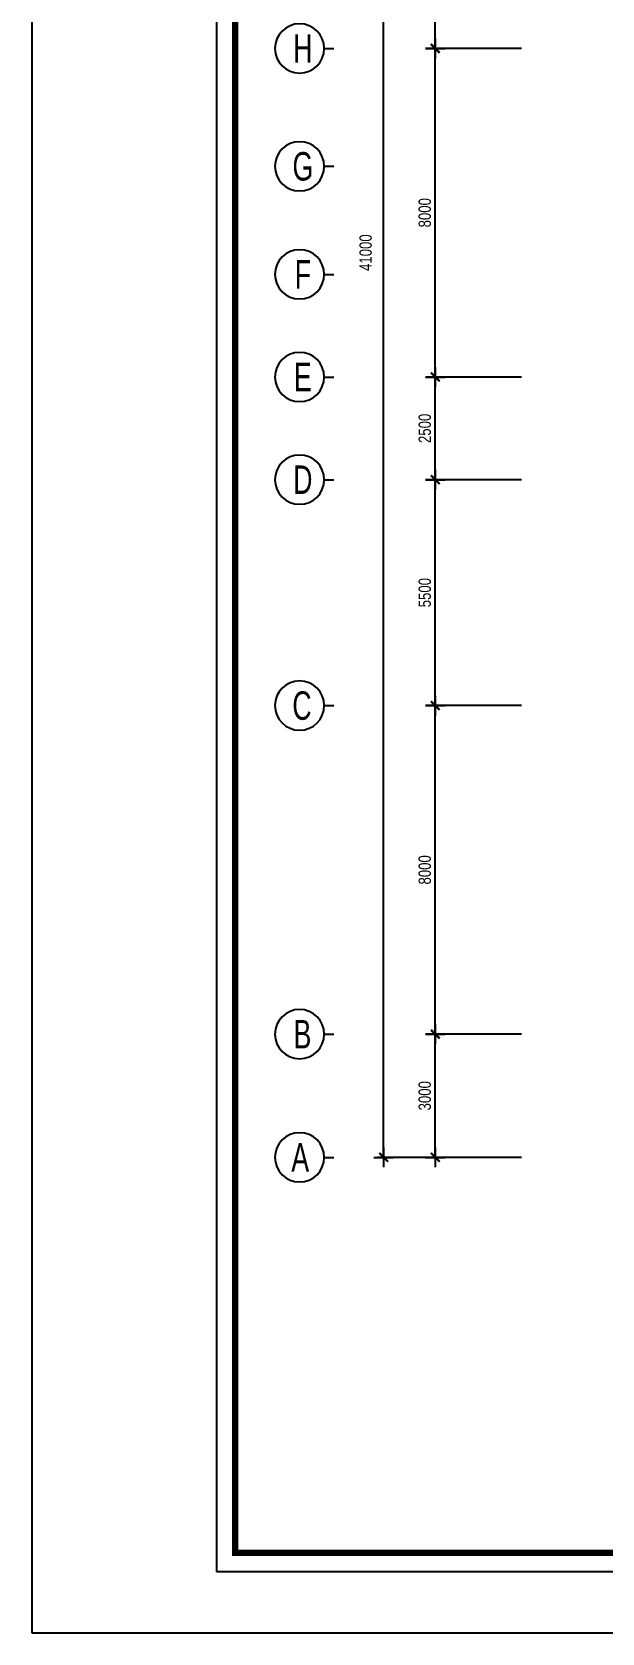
# Model space of a CAD drawing. Header units: metres. Extents: x 352651 to 1421851, y -87441 to -24441.
# Drawn here: x 619951 to 633842, y -87441 to -48460 of the extents above; entities that cross this region are included whole.
import ezdxf
from ezdxf.enums import TextEntityAlignment as Align

# ---------------------------------------------------------------- set-up
doc = ezdxf.new("R2010")
doc.units = ezdxf.units.M
doc.header["$LTSCALE"] = 300
doc.header["$MEASUREMENT"] = 0
doc.header["$PDMODE"] = 2
doc.linetypes.add('DASHED2', pattern=[0.375, 0.25, -0.125])
doc.layers.get('0').update_dxf_attribs({"linetype": 'CONTINUOUS'})
doc.layers.get('Defpoints').update_dxf_attribs({"linetype": 'CONTINUOUS'})
for name, color, linetype in [('0-TEXT', 7, 'CONTINUOUS'), ('0-THAY', 7, 'CONTINUOUS'), ('DIM', 1, 'CONTINUOUS'), ('HATCH', 145, 'CONTINUOUS'), ('TEXT', 4, 'CONTINUOUS'), ('THAY', 9, 'CONTINUOUS'), ('TUONG', 7, 'CONTINUOUS')]:
    doc.layers.add(name, color=color, linetype=linetype)
doc.styles.add('CHUKICHTHUOC', font='vnshx.shx', dxfattribs={"width": 0.8, "height": 300, "bigfont": '@extfont2.shx'})
doc.styles.add('CHUTENTRUC', font='VnAvantH.TTF', dxfattribs={"width": 0.8})
doc.dimstyles.new('150', dxfattribs={"dimscale": 150, "dimtxt": 2, "dimasz": 0.1, "dimexe": 1, "dimexo": 0, "dimgap": 0.7, "dimtad": 1, "dimdec": 0, "dimzin": 0, "dimdsep": 46, "dimtxsty": 'CHUKICHTHUOC', "dimblk": 'ARR', "dimcen": 0, "dimdle": 1, "dimclrd": 3, "dimclre": 3, "dimclrt": 3, "dimadec": 0, "dimazin": 0, "dimtfac": 1, "dimtdec": 0, "dimtix": 1, "dimtmove": 2, "dimatfit": 3, "dimldrblk": 'ARR', "dimfxl": 1, "dimtolj": 1, "dimtzin": 0, "dimarcsym": 0})

# ---------------------------------------------------------------- blocks, each defined once
blk = doc.blocks.new('ARR')
at = {"color": 1}
for p, q in [((-16, 0), (16, 0)), ((0, -16), (0, 16))]:
    blk.add_line(p, q, dxfattribs=at)
at = {"color": 3, "const_width": 3.6}
blk.add_lwpolyline([(-7.1, -7.1), (7.1, 7.1)], dxfattribs=at)
blk = doc.blocks.new('*D95')
at = {"layer": 'Defpoints', "color": 0, "ltscale": 1.5, "transparency": 16777216}
for p in [(629779, -72860), (631880, -72860), (631880, -75860)]:
    blk.add_point(p, dxfattribs=at)
at = {"layer": 'DIM', "color": 3, "lineweight": -2, "ltscale": 1.5, "transparency": 16777216}
for p, q in [((631880, -72860), (629629, -72860)), ((629779, -75845), (629779, -72875)), ((631880, -75860), (629629, -75860))]:
    blk.add_line(p, q, dxfattribs=at)
at = {"layer": 'DIM', "color": 3, "lineweight": -2, "ltscale": 1.5, "transparency": 16777216, "xscale": 15, "yscale": 15, "zscale": 15}
for p, rotation in [((629779, -72860), 90), ((629779, -75860), 270)]:
    blk.add_blockref('ARR', p, dxfattribs=dict(at, rotation=rotation))
at = {"layer": 'DIM', "color": 3, "ltscale": 1.5, "transparency": 16777216, "insert": (629524, -74360), "char_height": 300, "attachment_point": 5, "rotation": 90, "style": 'CHUKICHTHUOC'}
blk.add_mtext('\\A1;3000', dxfattribs=at)
blk = doc.blocks.new('*D96')
at = {"layer": 'Defpoints', "color": 0, "ltscale": 1.5, "transparency": 16777216}
for p in [(629779, -64860), (631880, -64860), (631880, -72860)]:
    blk.add_point(p, dxfattribs=at)
at = {"layer": 'DIM', "color": 3, "lineweight": -2, "ltscale": 1.5, "transparency": 16777216}
for p, q in [((631880, -64860), (629629, -64860)), ((629779, -72845), (629779, -64875)), ((631880, -72860), (629629, -72860))]:
    blk.add_line(p, q, dxfattribs=at)
at = {"layer": 'DIM', "color": 3, "lineweight": -2, "ltscale": 1.5, "transparency": 16777216, "xscale": 15, "yscale": 15, "zscale": 15}
for p, rotation in [((629779, -64860), 90), ((629779, -72860), 270)]:
    blk.add_blockref('ARR', p, dxfattribs=dict(at, rotation=rotation))
at = {"layer": 'DIM', "color": 3, "ltscale": 1.5, "transparency": 16777216, "insert": (629524, -68860), "char_height": 300, "attachment_point": 5, "rotation": 90, "style": 'CHUKICHTHUOC'}
blk.add_mtext('\\A1;8000', dxfattribs=at)
blk = doc.blocks.new('*D98')
at = {"layer": 'Defpoints', "color": 0, "ltscale": 1.5, "transparency": 16777216}
for p in [(628520, -34860), (631880, -34860), (631880, -75860)]:
    blk.add_point(p, dxfattribs=at)
at = {"layer": 'DIM', "color": 3, "lineweight": -2, "ltscale": 1.5, "transparency": 16777216}
for p, q in [((631880, -34860), (628370, -34860)), ((628520, -75845), (628520, -34875)), ((631880, -75860), (628370, -75860))]:
    blk.add_line(p, q, dxfattribs=at)
at = {"layer": 'DIM', "color": 3, "lineweight": -2, "ltscale": 1.5, "transparency": 16777216, "xscale": 15, "yscale": 15, "zscale": 15}
for p, rotation in [((628520, -34860), 90), ((628520, -75860), 270)]:
    blk.add_blockref('ARR', p, dxfattribs=dict(at, rotation=rotation))
at = {"layer": 'DIM', "color": 3, "ltscale": 1.5, "transparency": 16777216, "insert": (628082, -53832), "char_height": 300, "attachment_point": 5, "rotation": 90, "style": 'CHUKICHTHUOC'}
blk.add_mtext('\\A1;41000', dxfattribs=at)
blk = doc.blocks.new('*D109')
at = {"layer": 'Defpoints', "color": 0, "ltscale": 1.5, "transparency": 16777216}
for p in [(629779, -40860), (631880, -40860), (631880, -48860)]:
    blk.add_point(p, dxfattribs=at)
at = {"layer": 'DIM', "color": 3, "lineweight": -2, "ltscale": 1.5, "transparency": 16777216}
for p, q in [((631880, -40860), (629629, -40860)), ((629779, -48845), (629779, -40875)), ((631880, -48860), (629629, -48860))]:
    blk.add_line(p, q, dxfattribs=at)
at = {"layer": 'DIM', "color": 3, "lineweight": -2, "ltscale": 1.5, "transparency": 16777216, "xscale": 15, "yscale": 15, "zscale": 15}
for p, rotation in [((629779, -40860), 90), ((629779, -48860), 270)]:
    blk.add_blockref('ARR', p, dxfattribs=dict(at, rotation=rotation))
at = {"layer": 'DIM', "color": 3, "ltscale": 1.5, "transparency": 16777216, "insert": (629524, -44860), "char_height": 300, "attachment_point": 5, "rotation": 90, "style": 'CHUKICHTHUOC'}
blk.add_mtext('\\A1;8000', dxfattribs=at)
blk = doc.blocks.new('*D110')
at = {"layer": 'Defpoints', "color": 0, "ltscale": 1.5, "transparency": 16777216}
for p in [(629779, -48860), (631630, -48860), (631880, -56860)]:
    blk.add_point(p, dxfattribs=at)
at = {"layer": 'DIM', "color": 3, "lineweight": -2, "ltscale": 1.5, "transparency": 16777216}
for p, q in [((631630, -48860), (629629, -48860)), ((629779, -56845), (629779, -48875)), ((631880, -56860), (629629, -56860))]:
    blk.add_line(p, q, dxfattribs=at)
at = {"layer": 'DIM', "color": 3, "lineweight": -2, "ltscale": 1.5, "transparency": 16777216, "xscale": 15, "yscale": 15, "zscale": 15}
for p, rotation in [((629779, -48860), 90), ((629779, -56860), 270)]:
    blk.add_blockref('ARR', p, dxfattribs=dict(at, rotation=rotation))
at = {"layer": 'DIM', "color": 3, "ltscale": 1.5, "transparency": 16777216, "insert": (629524, -52860), "char_height": 300, "attachment_point": 5, "rotation": 90, "style": 'CHUKICHTHUOC'}
blk.add_mtext('\\A1;8000', dxfattribs=at)
blk = doc.blocks.new('*D111')
at = {"layer": 'Defpoints', "color": 0, "ltscale": 1.5, "transparency": 16777216}
for p in [(629779, -59360), (631880, -59360), (631880, -64860)]:
    blk.add_point(p, dxfattribs=at)
at = {"layer": 'DIM', "color": 3, "lineweight": -2, "ltscale": 1.5, "transparency": 16777216}
for p, q in [((631880, -59360), (629629, -59360)), ((629779, -64845), (629779, -59375)), ((631880, -64860), (629629, -64860))]:
    blk.add_line(p, q, dxfattribs=at)
at = {"layer": 'DIM', "color": 3, "lineweight": -2, "ltscale": 1.5, "transparency": 16777216, "xscale": 15, "yscale": 15, "zscale": 15}
for p, rotation in [((629779, -59360), 90), ((629779, -64860), 270)]:
    blk.add_blockref('ARR', p, dxfattribs=dict(at, rotation=rotation))
at = {"layer": 'DIM', "color": 3, "ltscale": 1.5, "transparency": 16777216, "insert": (629524, -62110), "char_height": 300, "attachment_point": 5, "rotation": 90, "style": 'CHUKICHTHUOC'}
blk.add_mtext('\\A1;5500', dxfattribs=at)
blk = doc.blocks.new('*D112')
at = {"layer": 'Defpoints', "color": 0, "ltscale": 1.5, "transparency": 16777216}
for p in [(629779, -56860), (631880, -56860), (631880, -59360)]:
    blk.add_point(p, dxfattribs=at)
at = {"layer": 'DIM', "color": 3, "lineweight": -2, "ltscale": 1.5, "transparency": 16777216}
for p, q in [((631880, -56860), (629629, -56860)), ((629779, -59345), (629779, -56875)), ((631880, -59360), (629629, -59360))]:
    blk.add_line(p, q, dxfattribs=at)
at = {"layer": 'DIM', "color": 3, "lineweight": -2, "ltscale": 1.5, "transparency": 16777216, "xscale": 15, "yscale": 15, "zscale": 15}
for p, rotation in [((629779, -56860), 90), ((629779, -59360), 270)]:
    blk.add_blockref('ARR', p, dxfattribs=dict(at, rotation=rotation))
at = {"layer": 'DIM', "color": 3, "ltscale": 1.5, "transparency": 16777216, "insert": (629524, -58110), "char_height": 300, "attachment_point": 5, "rotation": 90, "style": 'CHUKICHTHUOC'}
blk.add_mtext('\\A1;2500', dxfattribs=at)
blk = doc.blocks.new('TENTRUC')
at = {"layer": '0-THAY'}
blk.add_line((0, -1.4), (0, -0.4), dxfattribs=at)
blk.add_circle((0, -4), 2.6, dxfattribs=at)
at = {"layer": '0-TEXT', "style": 'CHUTENTRUC', "width": 0.7}
blk.add_attdef('E5', text='', height=3, dxfattribs=at).set_placement((0, -4), align=Align.MIDDLE_CENTER)

msp = doc.modelspace()

# ---------------------------------------------------------------- linework, layer by layer
for const_width in [150, 51.9]:
    msp.add_lwpolyline([(624900.9, -85490.5), (707100.9, -85490.5), (707100.9, -26390.5), (624900.9, -26390.5)], close=True, dxfattribs=dict(const_width=const_width))
at = {"layer": 'Defpoints', "linetype": 'DASHED2'}
msp.add_lwpolyline([(619950.9, -87440.5), (709050.9, -87440.5), (709050.9, -24440.5), (619950.9, -24440.5)], close=True, dxfattribs=at)
msp.add_lwpolyline([(619950.9, -87440.5), (709050.9, -87440.5), (709050.9, -24440.5), (619950.9, -24440.5)], close=True, dxfattribs=at)
at = {"layer": 'HATCH', "linetype": 'ByBlock'}
msp.add_lwpolyline([(624450.9, -85940.5), (707550.9, -85940.5), (707550.9, -25940.5), (624450.9, -25940.5)], close=True, dxfattribs=at)
at = {"layer": 'THAY', "linetype": 'ByBlock'}
msp.add_lwpolyline([(624450.9, -85940.5), (707550.9, -85940.5), (707550.9, -25940.5), (624450.9, -25940.5)], close=True, dxfattribs=at)
at = {"layer": 'TUONG'}
msp.add_lwpolyline([(619950.9, -87440.5), (709050.9, -87440.5), (709050.9, -24440.5), (619950.9, -24440.5)], close=True, dxfattribs=at)

# ---------------------------------------------------------------- block references
at = {"layer": 'TEXT'}
ref = msp.add_blockref('TENTRUC', (627396.1, -48859.6), dxfattribs=dict(at, xscale=-230.7692307692487, yscale=230.7692307692487, zscale=230.7692307692917, rotation=270))
ref.add_attrib('E5', 'h', dxfattribs={"layer": '0-TEXT', "height": 692.3, "style": 'CHUTENTRUC', "width": 0.7}).set_placement((626551.8, -48859.6), align=Align.MIDDLE_CENTER)
ref = msp.add_blockref('TENTRUC', (627396.1, -51729.6), dxfattribs=dict(at, xscale=-230.7692307692487, yscale=230.7692307692487, zscale=230.7692307692917, rotation=270))
ref.add_attrib('E5', 'g', dxfattribs={"layer": '0-TEXT', "height": 692.3, "style": 'CHUTENTRUC', "width": 0.7}).set_placement((626551.8, -51729.6), align=Align.MIDDLE_CENTER)
ref = msp.add_blockref('TENTRUC', (627396.1, -54359.6), dxfattribs=dict(at, xscale=-230.7692307692487, yscale=230.7692307692487, zscale=230.7692307692917, rotation=270))
ref.add_attrib('E5', 'f', dxfattribs={"layer": '0-TEXT', "height": 692.3, "style": 'CHUTENTRUC', "width": 0.7}).set_placement((626551.8, -54359.6), align=Align.MIDDLE_CENTER)
ref = msp.add_blockref('TENTRUC', (627396.1, -56859.6), dxfattribs=dict(at, xscale=-230.7692307692487, yscale=230.7692307692487, zscale=230.7692307692917, rotation=270))
ref.add_attrib('E5', 'e', dxfattribs={"layer": '0-TEXT', "height": 692.3, "style": 'CHUTENTRUC', "width": 0.7}).set_placement((626551.8, -56859.6), align=Align.MIDDLE_CENTER)
ref = msp.add_blockref('TENTRUC', (627396.1, -59359.6), dxfattribs=dict(at, xscale=-230.7692307692487, yscale=230.7692307692487, zscale=230.7692307692917, rotation=270))
ref.add_attrib('E5', 'd', dxfattribs={"layer": '0-TEXT', "height": 692.3, "style": 'CHUTENTRUC', "width": 0.7}).set_placement((626551.8, -59359.6), align=Align.MIDDLE_CENTER)
ref = msp.add_blockref('TENTRUC', (627396.1, -64859.6), dxfattribs=dict(at, xscale=-230.7692307692487, yscale=230.7692307692487, zscale=230.7692307692917, rotation=270))
ref.add_attrib('E5', 'c', dxfattribs={"layer": '0-TEXT', "height": 692.3, "style": 'CHUTENTRUC', "width": 0.7}).set_placement((626530, -64859.6), align=Align.MIDDLE_CENTER)
ref = msp.add_blockref('TENTRUC', (627396.1, -72859.6), dxfattribs=dict(at, xscale=-230.7692307692487, yscale=230.7692307692487, zscale=230.7692307692917, rotation=270))
ref.add_attrib('E5', 'b', dxfattribs={"layer": '0-TEXT', "height": 692.3, "style": 'CHUTENTRUC', "width": 0.7}).set_placement((626542.9, -72859.6), align=Align.MIDDLE_CENTER)
ref = msp.add_blockref('TENTRUC', (627396.1, -75859.6), dxfattribs=dict(at, xscale=-230.7692307692487, yscale=230.7692307692487, zscale=230.7692307692917, rotation=270))
ref.add_attrib('E5', 'a', dxfattribs={"layer": '0-TEXT', "height": 692.3, "style": 'CHUTENTRUC', "width": 0.7}).set_placement((626487.8, -75859.6), align=Align.MIDDLE_CENTER)

# ---------------------------------------------------------------- dimensions: what is measured, and where the dimension line sits
at = {"layer": 'DIM'}
dim = msp.add_linear_dim(base=(628519.5, -34859.6), p1=(631879.8, -75859.6), p2=(631879.8, -34859.6), angle=90, dimstyle='150', dxfattribs=at)
dim.commit()
dim.dimension.update_dxf_attribs({"geometry": '*D98', "text_midpoint": (628082, -53831.9), "dimtype": 160})
for base, p1, p2, picture, middle in [((629778.7, -40859.6), (631879.8, -48859.6), (631879.8, -40859.6), '*D109', (629523.7, -44859.6)), ((629778.7, -48859.6), (631879.8, -56859.6), (631629.8, -48859.6), '*D110', (629523.7, -52859.6)), ((629778.7, -56859.6), (631879.8, -59359.6), (631879.8, -56859.6), '*D112', (629523.7, -58109.6)), ((629778.7, -59359.6), (631879.8, -64859.6), (631879.8, -59359.6), '*D111', (629523.7, -62109.6)), ((629778.7, -64859.6), (631879.8, -72859.6), (631879.8, -64859.6), '*D96', (629523.7, -68859.6)), ((629778.7, -72859.6), (631879.8, -75859.6), (631879.8, -72859.6), '*D95', (629523.7, -74359.6))]:
    dim = msp.add_linear_dim(base=base, p1=p1, p2=p2, angle=90, dimstyle='150', dxfattribs=at)
    dim.commit()
    dim.dimension.update_dxf_attribs({"geometry": picture, "text_midpoint": middle})

doc.saveas('drawing.dxf')
